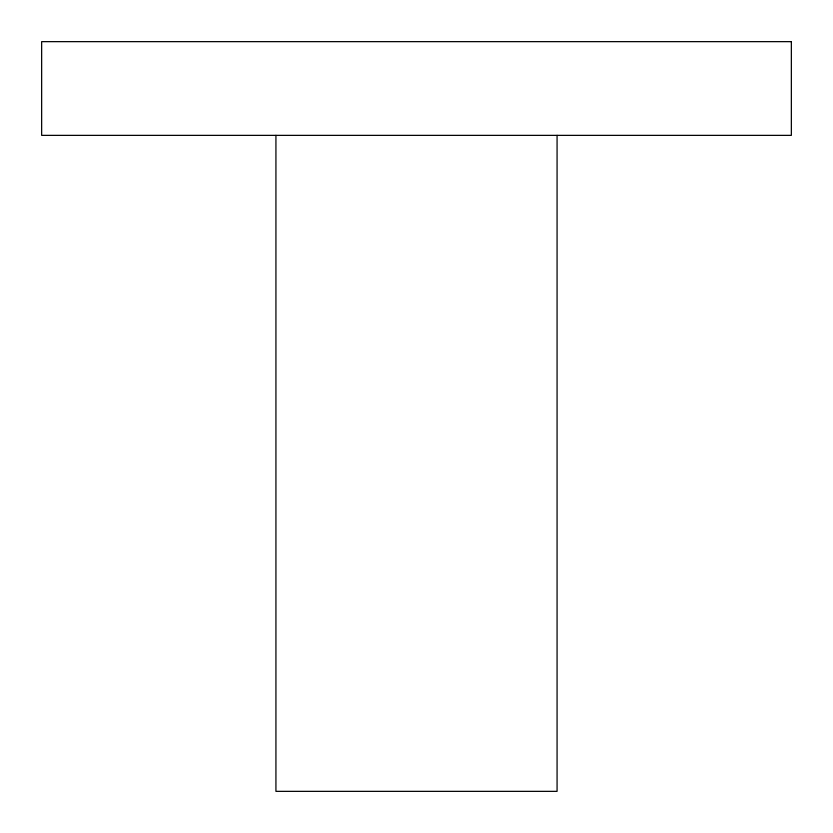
<?xml version="1.0" encoding="UTF-8"?>
<svg xmlns="http://www.w3.org/2000/svg" width="833" height="833" viewBox="0 0 833 833"><rect width="100%" height="100%" fill="white"/><g stroke="black" fill="none" stroke-linecap="round" stroke-linejoin="round"><path stroke-width="1.25" d="M557.069 135.363L557.069 791.35L275.931 791.35L275.931 135.363M791.35 41.65L41.65 41.65L41.65 135.363L791.35 135.363L791.35 41.65"/></g></svg>
